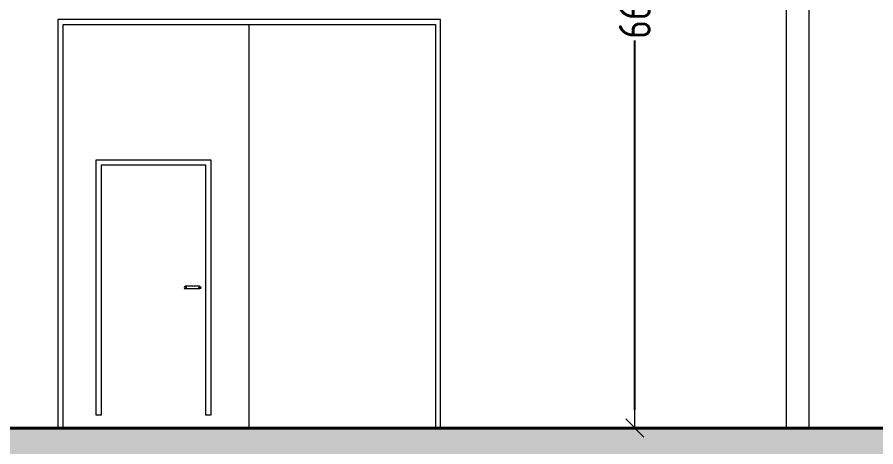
# Model space of a CAD drawing. Header units: millimetres. Extents: x 34668 to 196414, y -30276 to 15801.
# Drawn here: x 63336 to 70070, y 3903 to 7268 of the extents above; entities that cross this region are included whole.
import ezdxf

# ---------------------------------------------------------------- set-up
doc = ezdxf.new("R2010")
doc.units = ezdxf.units.MM
doc.header["$MEASUREMENT"] = 0
for name, color, linetype in [('Двери ArchiCAD', 7, 'Continuous'), ('колонны', 7, 'Continuous'), ('перекрытие', 7, 'Continuous'), ('размеры', 7, 'Continuous')]:
    doc.layers.add(name, color=color, linetype=linetype)
for name, color, linetype, lineweight in [('Двери ArchiCAD_Ном._пера__96', 7, 'Continuous', 13), ('Двери ArchiCAD_Ном._пера__97', 7, 'Continuous', 20), ('колонны_Ном._пера__96', 7, 'Continuous', 13), ('перекрытие_Ном._пера__94', 252, 'Continuous', 13), ('перекрытие_Ном._пера__99', 7, 'Continuous', 40)]:
    doc.layers.add(name, color=color, linetype=linetype, lineweight=lineweight)
doc.styles.add('СГЕНЕРИР_СТИЛЬ_1', font='gost_2_304-81_type.ttf')
doc.dimstyles.new('СГЕНЕРИР_СТИЛЬ__3', dxfattribs={"dimtxt": 250, "dimasz": 142.5, "dimexe": 0.18, "dimexo": 200, "dimgap": 0.09, "dimtad": 1, "dimdec": 0, "dimzin": 0, "dimdsep": 46, "dimtxsty": 'СГЕНЕРИР_СТИЛЬ_1', "dimblk": 'ARROWHEAD_6', "dimblk1": 'ARROWHEAD_6', "dimblk2": 'ARROWHEAD_6', "dimcen": 0.09, "dimclrd": 7, "dimclre": 7, "dimclrt": 7, "dimadec": 0, "dimazin": 0, "dimtfac": 1, "dimtdec": 4, "dimtmove": 2, "dimatfit": 3, "dimfxl": 1, "dimtolj": 1, "dimtzin": 0, "dimarcsym": 0})

# ---------------------------------------------------------------- blocks, each defined once
blk = doc.blocks.new('Элемент разреза_5_2')
at = {"layer": 'перекрытие_Ном._пера__94', "linetype": 'Continuous'}
blk.add_hatch(color=256, dxfattribs=at).paths.add_polyline_path([(71455.7, 3831), (71455.7, 4050), (57160.7, 4050), (57160.7, 3831)])
at = {"layer": 'перекрытие_Ном._пера__99', "linetype": 'Continuous'}
blk.add_line((57160.7, 4050), (71455.7, 4050), dxfattribs=at)
blk = doc.blocks.new('Элемент разреза_7_2')
at = {"layer": 'Двери ArchiCAD_Ном._пера__96', "linetype": 'Continuous'}
for p, q in [((63655.7, 7250), (63655.7, 4050)), ((66655.7, 7250), (63655.7, 7250)), ((66655.7, 4050), (66655.7, 7250))]:
    blk.add_line(p, q, dxfattribs=at)
at = {"layer": 'Двери ArchiCAD_Ном._пера__97', "linetype": 'Continuous'}
for p, q in [((63695.7, 4050), (63695.7, 7210)), ((63695.7, 7210), (66615.7, 7210)), ((65155.7, 4050), (65155.7, 7210)), ((66615.7, 7210), (66615.7, 4050))]:
    blk.add_line(p, q, dxfattribs=at)
blk = doc.blocks.new('Элемент разреза_12_2')
at = {"layer": 'колонны_Ном._пера__96', "linetype": 'Continuous'}
for p, q in [((69365.7, 10700), (69365.7, 4050)), ((69545.7, 10700), (69545.7, 4050))]:
    blk.add_line(p, q, dxfattribs=at)
blk = doc.blocks.new('Элемент разреза_26_2')
at = {"layer": 'Двери ArchiCAD_Ном._пера__96', "linetype": 'Continuous'}
for p, q in [((63955.7, 6150), (64855.7, 6150)), ((63955.7, 6110), (63955.7, 6150)), ((64855.7, 6150), (64855.7, 6110)), ((63955.7, 4150), (63955.7, 6110)), ((63995.7, 6110), (63995.7, 4150)), ((64815.7, 6110), (63995.7, 6110)), ((64815.7, 4150), (64815.7, 6110)), ((64855.7, 6110), (64855.7, 4150)), ((64648.6, 5157.1), (64645.7, 5150)), ((64645.7, 5150), (64648.6, 5142.9)), ((64650.1, 5157.1), (64647.4, 5150)), ((64647.4, 5150), (64650.1, 5142.9)), ((64655.7, 5160), (64648.6, 5157.1)), ((64648.6, 5142.9), (64655.7, 5140)), ((64655, 5157.1), (64652.8, 5150)), ((64652.8, 5150), (64655, 5142.9)), ((64656.8, 5160), (64655.7, 5160)), ((64656.8, 5140), (64655.7, 5140)), ((64660.1, 5160), (64656.8, 5160)), ((64660.1, 5140), (64656.8, 5140)), ((64664.9, 5160), (64660.1, 5160)), ((64664.9, 5140), (64660.1, 5140)), ((64662.2, 5157.1), (64661, 5150)), ((64661, 5150), (64662.2, 5142.9)), ((64670.7, 5160), (64664.9, 5160)), ((64670.7, 5140), (64664.9, 5140)), ((64750.7, 5160), (64670.7, 5160)), ((64750.7, 5140), (64670.7, 5140)), ((64756.4, 5160), (64750.7, 5160)), ((64756.4, 5140), (64750.7, 5140)), ((64761.3, 5160), (64756.4, 5160)), ((64761.3, 5140), (64756.4, 5140)), ((64759.2, 5157.1), (64760.3, 5150)), ((64760.3, 5150), (64759.2, 5142.9)), ((64764.5, 5160), (64761.3, 5160)), ((64764.5, 5140), (64761.3, 5140)), ((64765.7, 5160), (64764.5, 5160)), ((64765.7, 5140), (64764.5, 5140)), ((64765.7, 5160), (64772.7, 5157.1)), ((64772.7, 5142.9), (64765.7, 5140)), ((64766.4, 5157.1), (64768.5, 5150)), ((64768.5, 5150), (64766.4, 5142.9)), ((64771.2, 5157.1), (64773.9, 5150)), ((64773.9, 5150), (64771.2, 5142.9)), ((64772.7, 5157.1), (64775.7, 5150)), ((64775.7, 5150), (64772.7, 5142.9)), ((63995.7, 4150), (63955.7, 4150)), ((64855.7, 4150), (64815.7, 4150))]:
    blk.add_line(p, q, dxfattribs=at)
blk = doc.blocks.new('ARROWHEAD_6')
at = {"color": 0, "linetype": 'Continuous', "lineweight": 0}
for p, q in [((-0.5, -0.5), (0.5, 0.5)), ((0, 0), (-1, 0))]:
    blk.add_line(p, q, dxfattribs=at)
blk = doc.blocks.new('*D249')
at = {"layer": 'Defpoints', "color": 0, "linetype": 'Continuous', "transparency": 16777216}
for p in [(69455.7, 10729.7), (68179.3, 4050), (69455.7, 4050)]:
    blk.add_point(p, dxfattribs=at)
at = {"layer": 'размеры', "color": 7, "linetype": 'Continuous', "lineweight": -2, "transparency": 16777216}
for p, q in [((69255.7, 10729.7), (68179.1, 10729.7)), ((68179.3, 10587.2), (68179.3, 7693.6)), ((68179.3, 4192.5), (68179.3, 7086.1)), ((69255.7, 4050), (68179.1, 4050))]:
    blk.add_line(p, q, dxfattribs=at)
at = {"layer": 'размеры', "color": 7, "linetype": 'Continuous', "lineweight": -2, "transparency": 16777216, "xscale": 142.5, "yscale": 142.5, "zscale": 142.5}
for p, rotation in [((68179.3, 10729.7), 90), ((68179.3, 4050), 270)]:
    blk.add_blockref('ARROWHEAD_6', p, dxfattribs=dict(at, rotation=rotation))
at = {"layer": 'размеры', "color": 7, "linetype": 'Continuous', "transparency": 16777216, "insert": (68179.3, 7389.9), "char_height": 250, "attachment_point": 5, "rotation": 90, "style": 'СГЕНЕРИР_СТИЛЬ_1'}
blk.add_mtext('\\A1;6680', dxfattribs=at)

msp = doc.modelspace()

# ---------------------------------------------------------------- block references
at = {"layer": 'Двери ArchiCAD'}
for name in ['Элемент разреза_7_2', 'Элемент разреза_26_2']:
    msp.add_blockref(name, (0, 0), dxfattribs=at)
at = {"layer": 'колонны'}
msp.add_blockref('Элемент разреза_12_2', (0, 0), dxfattribs=at)
at = {"layer": 'перекрытие'}
msp.add_blockref('Элемент разреза_5_2', (0, 0), dxfattribs=at)

# ---------------------------------------------------------------- dimensions: what is measured, and where the dimension line sits
at = {"layer": 'размеры', "linetype": 'Continuous'}
dim = msp.add_linear_dim(base=(68179.3, 4050), p1=(69455.7, 10729.7), p2=(69455.7, 4050), angle=90, dimstyle='СГЕНЕРИР_СТИЛЬ__3', dxfattribs=at)
dim.commit()
dim.dimension.update_dxf_attribs({"geometry": '*D249', "text_midpoint": (68179.3, 7389.9), "text_rotation": 90})

doc.saveas('drawing.dxf')
